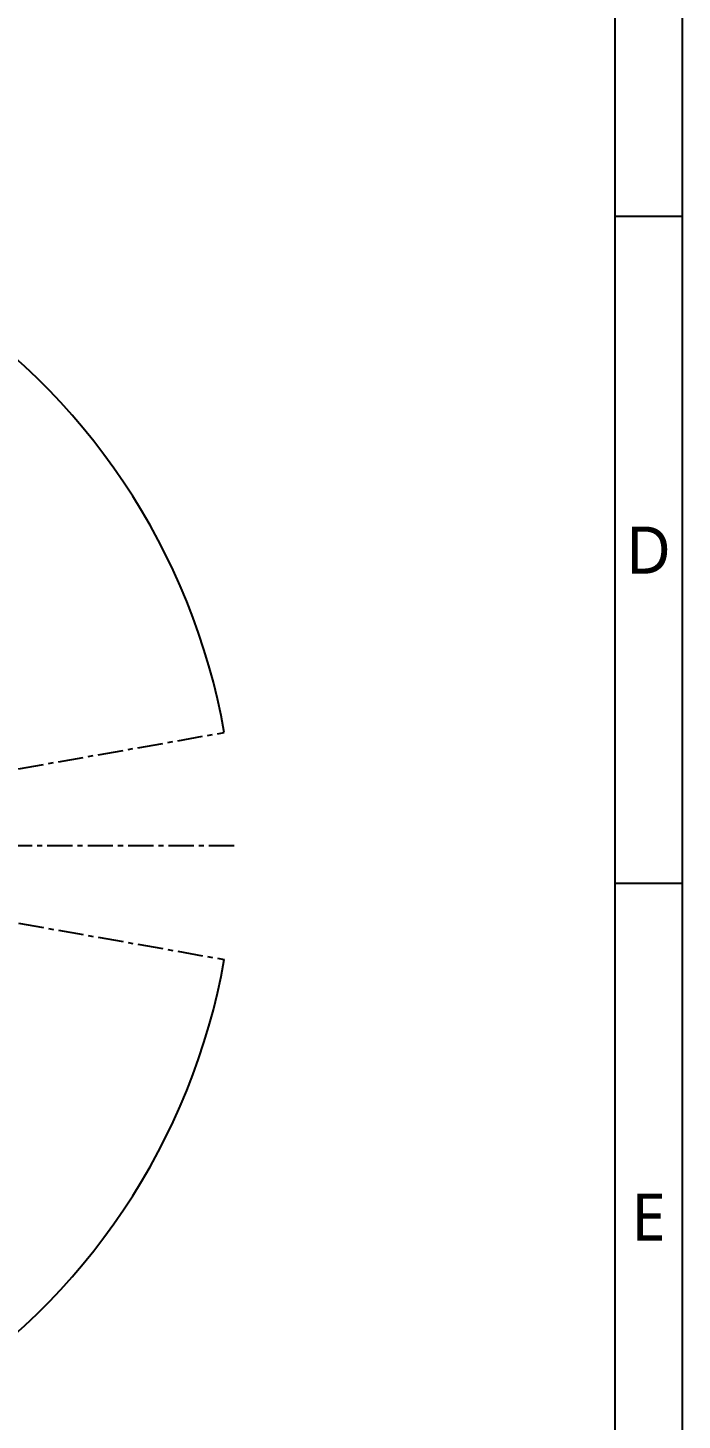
# Model space of a CAD drawing. Header units: millimetres. Extents: x 5828 to 6704, y 123 to 421.
# Drawn here: x 6655.1 to 6703.7, y 182.8 to 286.1 of the extents above; entities that cross this region are included whole.
import ezdxf
from ezdxf.enums import TextEntityAlignment as Align

# ---------------------------------------------------------------- set-up
doc = ezdxf.new("R2010")
doc.units = ezdxf.units.MM
doc.linetypes.add('BANKLINE1', pattern=[5.5, 4, -1.5])
doc.linetypes.add('CENTER', pattern=[0.6, 0.375, -0.075, 0.075, -0.075])
for name, color, linetype in [('00_COMPONENTS', 7, 'BANKLINE1'), ('多重引线', 7, 'Continuous'), ('模板', 7, 'Continuous')]:
    doc.layers.add(name, color=color, linetype=linetype)
doc.styles.add('微软雅黑', font='msyh.ttc', dxfattribs={"height": 2.1})

# ---------------------------------------------------------------- blocks, each defined once
blk = doc.blocks.new('图纸页')
at = {"layer": '模板', "color": 2}
for p, q in [((6703.66, 272.12), (6698.66, 272.12)), ((6703.66, 222.62), (6698.66, 222.62))]:
    blk.add_line(p, q, dxfattribs=at)
for points in [[(6283.66, 123.62), (6283.66, 420.62), (6703.66, 420.62), (6703.66, 123.62)], [(6308.66, 128.62), (6308.66, 415.62), (6698.66, 415.62), (6698.66, 128.62)]]:
    blk.add_lwpolyline(points, close=True, dxfattribs=at)
at = {"layer": '模板', "color": 2, "style": '微软雅黑'}
for s, p in [('D', (6701.16, 247.37)), ('E', (6701.16, 197.87))]:
    blk.add_text(s, height=3.5, dxfattribs=at).set_placement(p, align=Align.MIDDLE_CENTER)
for tag, height, p in [('编号', 4, (6669.32, 150.51)), ('当前页', 1.67, (6668.11, 141.19)), ('总页数', 1.67, (6673.32, 141.19)), ('比例', 1.67, (6628.66, 133.62))]:
    blk.add_attdef(tag, text='', height=height, dxfattribs=at).set_placement(p, align=Align.MIDDLE)

msp = doc.modelspace()

# ---------------------------------------------------------------- linework, layer by layer
at = {"layer": '00_COMPONENTS', "linetype": 'CENTER', "ltscale": 5}
for p, q in [((6621.9078, 225.4111), (6669.6744, 233.8336)), ((6670.4113, 225.4111), (6571.5025, 225.4111)), ((6621.9078, 225.4111), (6669.6744, 216.9885))]:
    msp.add_line(p, q, dxfattribs=at)
at = {"layer": '00_COMPONENTS', "linetype": 'ByBlock', "ltscale": 20}
for start, end in [(10, 57.677), (302.323, 350)]:
    msp.add_arc((6621.9078, 225.4111), 48.5034, start, end, dxfattribs=at)

# ---------------------------------------------------------------- block references
at = {"layer": '多重引线'}
msp.add_blockref('图纸页', (0, 0), dxfattribs=at)

doc.saveas('drawing.dxf')
